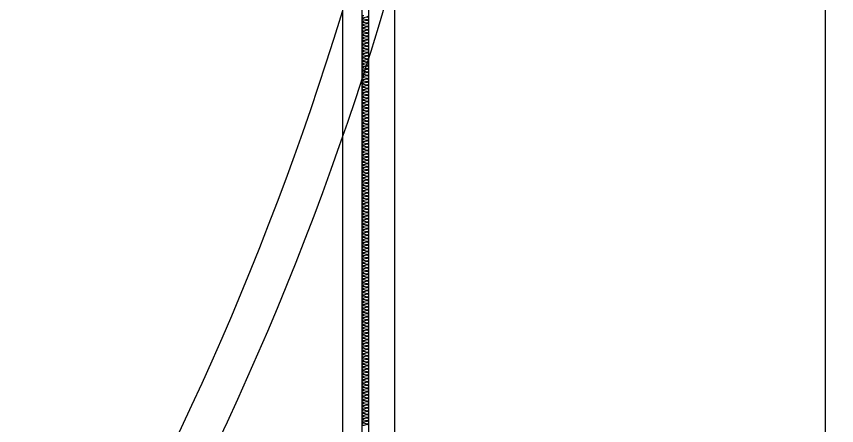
# Model space of a CAD drawing. Header units: millimetres. Extents: x -26983 to 60590, y 825 to 42375.
# Drawn here: x 56385.7 to 56508.7, y 18180.2 to 18241.6 of the extents above; entities that cross this region are included whole.
import ezdxf

# ---------------------------------------------------------------- set-up
doc = ezdxf.new("R2010")
doc.units = ezdxf.units.MM
doc.header["$LTSCALE"] = 100
doc.header["$MEASUREMENT"] = 0
doc.layers.get('0').update_dxf_attribs({"linetype": 'CONTINUOUS'})
doc.layers.add('ELE9', color=9, linetype='CONTINUOUS')

# ---------------------------------------------------------------- blocks, each defined once
blk = doc.blocks.new('B2FF')
at = {"layer": 'ELE9', "color": 253, "ltscale": 0.1}
for p, q in [((37170624.7158264, 586146.474485809), (37170624.7158264, 593846.337561575)), ((37170824.7158264, 586146.474485809), (37170824.7158264, 593846.337561575))]:
    blk.add_line(p, q, dxfattribs=at)
for points in [[(37174174.71605586, 643646.337561575), (37148224.71605586, 643646.3375615748, 0.414213562373095), (37124724.71605586, 620146.3375615748), (37124724.71605586, 600146.351356952, 1.000000293518902), (37171724.71605586, 600146.3375615678), (37171724.71605586, 624896.337561575), (37174174.71605586, 624896.337561575)], [(37174174.71605586, 643346.337561575), (37148224.71605586, 643346.3375615748, 0.4142135623730951), (37125024.71605586, 620146.3375615748), (37125024.71605586, 600146.3513543415, 1.000000000000161), (37171424.71605587, 600146.3375615678), (37171424.71605586, 625196.337561575), (37174174.71605586, 625196.337561575)]]:
    blk.add_lwpolyline(points, format="xyb", dxfattribs=at)
blk.add_lwpolyline([(37174124.71605586, 629446.337561575), (37174124.71605586, 577396.3363042756), (37183924.71605586, 577396.3363042756)], dxfattribs=at)
at = {"layer": 'ELE9', "color": 253, "ltscale": 10000}
for points in [[(37150157.71314518, 590962.1513036757, -0.0218394365548823), (37149174.71605586, 590836.165149153), (37149174.71605586, 586196.474485809), (37170574.7158264, 586196.4744858085), (37170574.7158264, 597896.3375615748), (37165899.71605586, 597896.3375615748), (37165899.71605586, 601396.3375615748), (37159549.90921094, 601396.3375615748, -0.02748170942767342), (37159399.32758119, 600158.7366816746, -0.02748170942767342)], [(37170624.7158264, 590221.4744858085, 0.5248556560640169), (37170611.1658264, 590230.8244858086), (37170588.2658264, 590224.6244858087, -1.44919786063159), (37170588.2658264, 590243.3244858086), (37170611.1658264, 590237.1244858087, 0.5248556559735102), (37170624.7158264, 590246.4744858085, 0.5248556560640169), (37170611.1658264, 590255.8244858086), (37170588.2658264, 590249.6244858087, -1.44919786063159), (37170588.2658264, 590268.3244858086), (37170611.1658264, 590262.1244858087, 0.5248556559735102), (37170624.7158264, 590271.4744858085, 0.5248556560640169), (37170611.1658264, 590280.8244858086), (37170588.2658264, 590274.6244858087, -1.44919786063159), (37170588.2658264, 590293.3244858086), (37170611.1658264, 590287.1244858087, 0.5248556559735102), (37170624.7158264, 590296.4744858085, 0.5248556560640169), (37170611.1658264, 590305.8244858086), (37170588.2658264, 590299.6244858087, -1.44919786063159), (37170588.2658264, 590318.3244858086), (37170611.1658264, 590312.1244858087, 0.5248556559735102), (37170624.7158264, 590321.4744858085, 0.5248556560640169), (37170611.1658264, 590330.8244858086), (37170588.2658264, 590324.6244858087, -1.44919786063159), (37170588.2658264, 590343.3244858086), (37170611.1658264, 590337.1244858087, 0.5248556559735102), (37170624.7158264, 590346.4744858085, 0.5248556560640169), (37170611.1658264, 590355.8244858086), (37170588.2658264, 590349.6244858087, -1.44919786063159), (37170588.2658264, 590368.3244858086), (37170611.1658264, 590362.1244858087, 0.5248556559735102), (37170624.7158264, 590371.4744858085, 0.5248556560640169), (37170611.1658264, 590380.8244858086), (37170588.2658264, 590374.6244858087, -1.44919786063159), (37170588.2658264, 590393.3244858086), (37170611.1658264, 590387.1244858087, 0.5248556559735102), (37170624.7158264, 590396.4744858085, 0.5248556560640169), (37170611.1658264, 590405.8244858086), (37170588.2658264, 590399.6244858087, -1.44919786063159), (37170588.2658264, 590418.3244858086), (37170611.1658264, 590412.1244858087, 0.5248556559735102), (37170624.7158264, 590421.4744858085, 0.5248556560640169), (37170611.1658264, 590430.8244858086), (37170588.2658264, 590424.6244858087, -1.44919786063159), (37170588.2658264, 590443.3244858086), (37170611.1658264, 590437.1244858087, 0.5248556559735102), (37170624.7158264, 590446.4744858085, 0.5248556560640169), (37170611.1658264, 590455.8244858086), (37170588.2658264, 590449.6244858087, -1.44919786063159), (37170588.2658264, 590468.3244858086), (37170611.1658264, 590462.1244858087, 0.5248556559735102), (37170624.7158264, 590471.4744858085, 0.5248556560640169), (37170611.1658264, 590480.8244858086), (37170588.2658264, 590474.6244858087, -1.44919786063159), (37170588.2658264, 590493.3244858086), (37170611.1658264, 590487.1244858087, 0.5248556559735102), (37170624.7158264, 590496.4744858085, 0.5248556560640169), (37170611.1658264, 590505.8244858086), (37170588.2658264, 590499.6244858087, -1.44919786063159), (37170588.2658264, 590518.3244858086), (37170611.1658264, 590512.1244858087, 0.5248556559735102), (37170624.7158264, 590521.4744858085, 0.5248556560640169), (37170611.1658264, 590530.8244858086), (37170588.2658264, 590524.6244858087, -1.44919786063159), (37170588.2658264, 590543.3244858086), (37170611.1658264, 590537.1244858087, 0.5248556559735102), (37170624.7158264, 590546.4744858085, 0.5248556560640169), (37170611.1658264, 590555.8244858086), (37170588.2658264, 590549.6244858087, -1.44919786063159), (37170588.2658264, 590568.3244858086), (37170611.1658264, 590562.1244858087, 0.5248556559735102), (37170624.7158264, 590571.4744858085, 0.5248556560640169), (37170611.1658264, 590580.8244858086), (37170588.2658264, 590574.6244858087, -1.44919786063159), (37170588.2658264, 590593.3244858086), (37170611.1658264, 590587.1244858087, 0.5248556559735102), (37170624.7158264, 590596.4744858085, 0.5248556560640169), (37170611.1658264, 590605.8244858086), (37170588.2658264, 590599.6244858087, -1.44919786063159), (37170588.2658264, 590618.3244858086), (37170611.1658264, 590612.1244858087, 0.5248556559735102), (37170624.7158264, 590621.4744858085, 0.5248556560640169), (37170611.1658264, 590630.8244858086), (37170588.2658264, 590624.6244858087, -1.44919786063159), (37170588.2658264, 590643.3244858086), (37170611.1658264, 590637.1244858087, 0.5248556559735102), (37170624.7158264, 590646.4744858085, 0.5248556560640169), (37170611.1658264, 590655.8244858086), (37170588.2658264, 590649.6244858087, -1.44919786063159), (37170588.2658264, 590668.3244858086), (37170611.1658264, 590662.1244858087, 0.5248556559735102), (37170624.7158264, 590671.4744858085, 0.5248556560640169), (37170611.1658264, 590680.8244858086), (37170588.2658264, 590674.6244858087, -1.44919786063159), (37170588.2658264, 590693.3244858086), (37170611.1658264, 590687.1244858087, 0.5248556559735102), (37170624.7158264, 590696.4744858085, 0.5248556560640169), (37170611.1658264, 590705.8244858086), (37170588.2658264, 590699.6244858087, -1.44919786063159), (37170588.2658264, 590718.3244858086), (37170611.1658264, 590712.1244858087, 0.5248556559735102), (37170624.7158264, 590721.4744858085, 0.5248556560640169), (37170611.1658264, 590730.8244858086), (37170588.2658264, 590724.6244858087, -1.44919786063159), (37170588.2658264, 590743.3244858086), (37170611.1658264, 590737.1244858087, 0.5248556559735102), (37170624.7158264, 590746.4744858085, 0.5248556560640169), (37170611.1658264, 590755.8244858086), (37170588.2658264, 590749.6244858087, -1.44919786063159), (37170588.2658264, 590768.3244858086), (37170611.1658264, 590762.1244858087, 0.5248556559735102), (37170624.7158264, 590771.4744858085, 0.5248556560640169), (37170611.1658264, 590780.8244858086), (37170588.2658264, 590774.6244858087, -1.44919786063159), (37170588.2658264, 590793.3244858086), (37170611.1658264, 590787.1244858087, 0.5248556559735102), (37170624.7158264, 590796.4744858085, 0.5248556560640169), (37170611.1658264, 590805.8244858086), (37170588.2658264, 590799.6244858087, -1.44919786063159), (37170588.2658264, 590818.3244858086), (37170611.1658264, 590812.1244858087, 0.5248556559735102), (37170624.7158264, 590821.4744858085, 0.5248556560640169), (37170611.1658264, 590830.8244858086), (37170588.2658264, 590824.6244858087, -1.44919786063159), (37170588.2658264, 590843.3244858086), (37170611.1658264, 590837.1244858087, 0.5248556559735102), (37170624.7158264, 590846.4744858085, 0.5248556560640169), (37170611.1658264, 590855.8244858086), (37170588.2658264, 590849.6244858087, -1.44919786063159), (37170588.2658264, 590868.3244858086), (37170611.1658264, 590862.1244858087, 0.5248556559735102), (37170624.7158264, 590871.4744858085, 0.5248556560640169), (37170611.1658264, 590880.8244858086), (37170588.2658264, 590874.6244858087, -1.44919786063159), (37170588.2658264, 590893.3244858086), (37170611.1658264, 590887.1244858087, 0.5248556559735102), (37170624.7158264, 590896.4744858085, 0.5248556560640169), (37170611.1658264, 590905.8244858086), (37170588.2658264, 590899.6244858087, -1.44919786063159), (37170588.2658264, 590918.3244858086), (37170611.1658264, 590912.1244858087, 0.5248556559735102), (37170624.7158264, 590921.4744858085, 0.5248556560640169), (37170611.1658264, 590930.8244858086), (37170588.2658264, 590924.6244858087, -1.44919786063159), (37170588.2658264, 590943.3244858086), (37170611.1658264, 590937.1244858087, 0.5248556559735102), (37170624.7158264, 590946.4744858085, 0.5248556560640169), (37170611.1658264, 590955.8244858086), (37170588.2658264, 590949.6244858087, -1.44919786063159), (37170588.2658264, 590968.3244858086), (37170611.1658264, 590962.1244858087, 0.5248556559735102), (37170624.7158264, 590971.4744858085, 0.5248556560640169), (37170611.1658264, 590980.8244858086), (37170588.2658264, 590974.6244858087, -1.44919786063159), (37170588.2658264, 590993.3244858086), (37170611.1658264, 590987.1244858087, 0.5248556559735102), (37170624.7158264, 590996.4744858085, 0.5248556560640169), (37170611.1658264, 591005.8244858086), (37170588.2658264, 590999.6244858087, -1.44919786063159), (37170588.2658264, 591018.3244858086), (37170611.1658264, 591012.1244858087, 0.5248556559735102), (37170624.7158264, 591021.4744858085, 0.5248556560640169), (37170611.1658264, 591030.8244858086), (37170588.2658264, 591024.6244858087, -1.44919786063159), (37170588.2658264, 591043.3244858086), (37170611.1658264, 591037.1244858087, 0.5248556559735102), (37170624.7158264, 591046.4744858085, 0.5248556560640169), (37170611.1658264, 591055.8244858086), (37170588.2658264, 591049.6244858087, -1.44919786063159), (37170588.2658264, 591068.3244858086), (37170611.1658264, 591062.1244858087, 0.5248556559735102), (37170624.7158264, 591071.4744858085, 0.5248556560640169), (37170611.1658264, 591080.8244858086), (37170588.2658264, 591074.6244858087, -1.44919786063159), (37170588.2658264, 591093.3244858086), (37170611.1658264, 591087.1244858087, 0.5248556559735102), (37170624.7158264, 591096.4744858085, 0.5248556560640169), (37170611.1658264, 591105.8244858086), (37170588.2658264, 591099.6244858087, -1.44919786063159), (37170588.2658264, 591118.3244858086), (37170611.1658264, 591112.1244858087, 0.5248556559735102), (37170624.7158264, 591121.4744858085, 0.5248556560640169), (37170611.1658264, 591130.8244858086), (37170588.2658264, 591124.6244858087, -1.44919786063159), (37170588.2658264, 591143.3244858086), (37170611.1658264, 591137.1244858087, 0.5248556559735102), (37170624.7158264, 591146.4744858085, 0.5248556560640169), (37170611.1658264, 591155.8244858086), (37170588.2658264, 591149.6244858087, -1.44919786063159), (37170588.2658264, 591168.3244858086), (37170611.1658264, 591162.1244858087, 0.5248556559735102), (37170624.7158264, 591171.4744858085, 0.5248556560640169), (37170611.1658264, 591180.8244858086), (37170588.2658264, 591174.6244858087, -1.44919786063159), (37170588.2658264, 591193.3244858086), (37170611.1658264, 591187.1244858087, 0.5248556559735102), (37170624.7158264, 591196.4744858085, 0.5248556560640169), (37170611.1658264, 591205.8244858086), (37170588.2658264, 591199.6244858087, -1.44919786063159), (37170588.2658264, 591218.3244858086), (37170611.1658264, 591212.1244858087, 0.5248556559735102), (37170624.7158264, 591221.4744858085, 0.5248556560640169), (37170611.1658264, 591230.8244858086), (37170588.2658264, 591224.6244858087, -1.44919786063159), (37170588.2658264, 591243.3244858086), (37170611.1658264, 591237.1244858087, 0.5248556559735102), (37170624.7158264, 591246.4744858085, 0.5248556560640169), (37170611.1658264, 591255.8244858086), (37170588.2658264, 591249.6244858087, -1.44919786063159), (37170588.2658264, 591268.3244858086), (37170611.1658264, 591262.1244858087, 0.5248556559735102), (37170624.7158264, 591271.4744858085, 0.5248556560640169), (37170611.1658264, 591280.8244858086), (37170588.2658264, 591274.6244858087, -1.44919786063159), (37170588.2658264, 591293.3244858086), (37170611.1658264, 591287.1244858087, 0.5248556559735102), (37170624.7158264, 591296.4744858085, 0.5248556560640169), (37170611.1658264, 591305.8244858086), (37170588.2658264, 591299.6244858087, -1.44919786063159), (37170588.2658264, 591318.3244858086), (37170611.1658264, 591312.1244858087, 0.5248556559735102), (37170624.7158264, 591321.4744858085, 0.5248556560640169), (37170611.1658264, 591330.8244858086), (37170588.2658264, 591324.6244858087, -1.44919786063159), (37170588.2658264, 591343.3244858086), (37170611.1658264, 591337.1244858087, 0.5248556559735102), (37170624.7158264, 591346.4744858085, 0.5248556560640169), (37170611.1658264, 591355.8244858086), (37170588.2658264, 591349.6244858087, -1.44919786063159), (37170588.2658264, 591368.3244858086), (37170611.1658264, 591362.1244858087, 0.5248556559735102), (37170624.7158264, 591371.4744858085, 0.5248556560640169), (37170611.1658264, 591380.8244858086), (37170588.2658264, 591374.6244858087, -1.44919786063159), (37170588.2658264, 591393.3244858086), (37170611.1658264, 591387.1244858087, 0.5248556559735102), (37170624.7158264, 591396.4744858085, 0.5248556560640169), (37170611.1658264, 591405.8244858086), (37170588.2658264, 591399.6244858087, -1.44919786063159), (37170588.2658264, 591418.3244858086), (37170611.1658264, 591412.1244858087, 0.5248556559735102), (37170624.7158264, 591421.4744858085, 0.5248556560640169), (37170611.1658264, 591430.8244858086), (37170588.2658264, 591424.6244858087, -1.44919786063159), (37170588.2658264, 591443.3244858086), (37170611.1658264, 591437.1244858087, 0.5248556559735102), (37170624.7158264, 591446.4744858085, 0.5248556560640169), (37170611.1658264, 591455.8244858086), (37170588.2658264, 591449.6244858087, -1.44919786063159), (37170588.2658264, 591468.3244858086), (37170611.1658264, 591462.1244858087, 0.5248556559735102), (37170624.7158264, 591471.4744858085, 0.5248556560640169), (37170611.1658264, 591480.8244858086), (37170588.2658264, 591474.6244858087, -1.44919786063159), (37170588.2658264, 591493.3244858086), (37170611.1658264, 591487.1244858087, 0.5248556559735102), (37170624.7158264, 591496.4744858085, 0.5248556560640169), (37170611.1658264, 591505.8244858086), (37170588.2658264, 591499.6244858087, -1.44919786063159), (37170588.2658264, 591518.3244858086), (37170611.1658264, 591512.1244858087, 0.5248556559735102), (37170624.7158264, 591521.4744858085, 0.5248556560640169), (37170611.1658264, 591530.8244858086), (37170588.2658264, 591524.6244858087, -1.44919786063159), (37170588.2658264, 591543.3244858086), (37170611.1658264, 591537.1244858087, 0.5248556559735102), (37170624.7158264, 591546.4744858085, 0.5248556560640169), (37170611.1658264, 591555.8244858086), (37170588.2658264, 591549.6244858087, -1.44919786063159), (37170588.2658264, 591568.3244858086), (37170611.1658264, 591562.1244858087, 0.5248556559735102), (37170624.7158264, 591571.4744858085, 0.5248556560640169), (37170611.1658264, 591580.8244858086), (37170588.2658264, 591574.6244858087, -1.44919786063159), (37170588.2658264, 591593.3244858086), (37170611.1658264, 591587.1244858087, 0.5248556559735102), (37170624.7158264, 591596.4744858085, 0.5248556560640169), (37170611.1658264, 591605.8244858086), (37170588.2658264, 591599.6244858087, -1.44919786063159), (37170588.2658264, 591618.3244858086), (37170611.1658264, 591612.1244858087, 0.5248556559735102), (37170624.7158264, 591621.4744858085, 0.5248556560640169), (37170611.1658264, 591630.8244858086), (37170588.2658264, 591624.6244858087, -1.44919786063159), (37170588.2658264, 591643.3244858086), (37170611.1658264, 591637.1244858087, 0.5248556559735102), (37170624.7158264, 591646.4744858085, 0.5248556560640169), (37170611.1658264, 591655.8244858086), (37170588.2658264, 591649.6244858087, -1.44919786063159), (37170588.2658264, 591668.3244858086), (37170611.1658264, 591662.1244858087, 0.5248556559735102), (37170624.7158264, 591671.4744858085, 0.5248556560640169), (37170611.1658264, 591680.8244858086), (37170588.2658264, 591674.6244858087, -1.44919786063159), (37170588.2658264, 591693.3244858086), (37170611.1658264, 591687.1244858087, 0.5248556559735102), (37170624.7158264, 591696.4744858085, 0.5248556560640169), (37170611.1658264, 591705.8244858086), (37170588.2658264, 591699.6244858087, -1.44919786063159), (37170588.2658264, 591718.3244858086), (37170611.1658264, 591712.1244858087, 0.5248556559735102), (37170624.7158264, 591721.4744858085, 0.5248556560640169), (37170611.1658264, 591730.8244858086), (37170588.2658264, 591724.6244858087, -1.44919786063159), (37170588.2658264, 591743.3244858086), (37170611.1658264, 591737.1244858087, 0.5248556559735102), (37170624.7158264, 591746.4744858085, 0.5248556560640169), (37170611.1658264, 591755.8244858086), (37170588.2658264, 591749.6244858087, -1.44919786063159), (37170588.2658264, 591768.3244858086), (37170611.1658264, 591762.1244858087, 0.5248556559735102), (37170624.7158264, 591771.4744858085, 0.5248556560640169), (37170611.1658264, 591780.8244858086), (37170588.2658264, 591774.6244858087, -1.44919786063159), (37170588.2658264, 591793.3244858086), (37170611.1658264, 591787.1244858087, 0.5248556559735102), (37170624.7158264, 591796.4744858085, 0.5248556560640169), (37170611.1658264, 591805.8244858086), (37170588.2658264, 591799.6244858087, -1.44919786063159), (37170588.2658264, 591818.3244858086), (37170611.1658264, 591812.1244858087, 0.5248556559735102), (37170624.7158264, 591821.4744858085, 0.5248556560640169), (37170611.1658264, 591830.8244858086), (37170588.2658264, 591824.6244858087, -1.44919786063159), (37170588.2658264, 591843.3244858086), (37170611.1658264, 591837.1244858087, 0.5248556559735102), (37170624.7158264, 591846.4744858085, 0.5248556560640169), (37170611.1658264, 591855.8244858086), (37170588.2658264, 591849.6244858087, -1.44919786063159), (37170588.2658264, 591868.3244858086), (37170611.1658264, 591862.1244858087, 0.5248556559735102), (37170624.7158264, 591871.4744858085, 0.5248556560640169), (37170611.1658264, 591880.8244858086), (37170588.2658264, 591874.6244858087, -1.44919786063159), (37170588.2658264, 591893.3244858086), (37170611.1658264, 591887.1244858087, 0.5248556559735102), (37170624.7158264, 591896.4744858085, 0.5248556560640169), (37170611.1658264, 591905.8244858086), (37170588.2658264, 591899.6244858087, -1.44919786063159), (37170588.2658264, 591918.3244858086), (37170611.1658264, 591912.1244858087, 0.5248556559735102), (37170624.7158264, 591921.4744858085, 0.5248556560640169), (37170611.1658264, 591930.8244858086), (37170588.2658264, 591924.6244858087, -1.44919786063159), (37170588.2658264, 591943.3244858086), (37170611.1658264, 591937.1244858087, 0.5248556559735102), (37170624.7158264, 591946.4744858085, 0.5248556560640169), (37170611.1658264, 591955.8244858086), (37170588.2658264, 591949.6244858087, -1.44919786063159), (37170588.2658264, 591968.3244858086), (37170611.1658264, 591962.1244858087, 0.5248556559735102), (37170624.7158264, 591971.4744858085, 0.5248556560640169), (37170611.1658264, 591980.8244858086), (37170588.2658264, 591974.6244858087, -1.44919786063159), (37170588.2658264, 591993.3244858086), (37170611.1658264, 591987.1244858087, 0.5248556559735102), (37170624.7158264, 591996.4744858085, 0.5248556560640169), (37170611.1658264, 592005.8244858086), (37170588.2658264, 591999.6244858087, -1.44919786063159), (37170588.2658264, 592018.3244858086), (37170611.1658264, 592012.1244858087, 0.5248556559735102), (37170624.7158264, 592021.4744858085, 0.5248556560640169), (37170611.1658264, 592030.8244858086), (37170588.2658264, 592024.6244858087, -1.44919786063159), (37170588.2658264, 592043.3244858086), (37170611.1658264, 592037.1244858087, 0.5248556559735102), (37170624.7158264, 592046.4744858085, 0.5248556560640169), (37170611.1658264, 592055.8244858086), (37170588.2658264, 592049.6244858087, -1.44919786063159), (37170588.2658264, 592068.3244858086), (37170611.1658264, 592062.1244858087, 0.5248556559735102), (37170624.7158264, 592071.4744858085, 0.5248556560640169), (37170611.1658264, 592080.8244858086), (37170588.2658264, 592074.6244858087, -1.44919786063159), (37170588.2658264, 592093.3244858086), (37170611.1658264, 592087.1244858087, 0.5248556559735102), (37170624.7158264, 592096.4744858085, 0.5248556560640169), (37170611.1658264, 592105.8244858086), (37170588.2658264, 592099.6244858087, -1.44919786063159), (37170588.2658264, 592118.3244858086), (37170611.1658264, 592112.1244858087, 0.5248556559735102), (37170624.7158264, 592121.4744858085, 0.5248556560640169), (37170611.1658264, 592130.8244858086), (37170588.2658264, 592124.6244858087, -1.44919786063159), (37170588.2658264, 592143.3244858086), (37170611.1658264, 592137.1244858087, 0.5248556559735102), (37170624.7158264, 592146.4744858085, 0.5248556560640169), (37170611.1658264, 592155.8244858086), (37170588.2658264, 592149.6244858087, -1.44919786063159), (37170588.2658264, 592168.3244858086), (37170611.1658264, 592162.1244858087, 0.5248556559735102), (37170624.7158264, 592171.4744858085, 0.5248556560640169), (37170611.1658264, 592180.8244858086), (37170588.2658264, 592174.6244858087, -1.44919786063159), (37170588.2658264, 592193.3244858086), (37170611.1658264, 592187.1244858087, 0.5248556559735102), (37170624.7158264, 592196.4744858085, 0.5248556560640169), (37170611.1658264, 592205.8244858086), (37170588.2658264, 592199.6244858087, -1.44919786063159), (37170588.2658264, 592218.3244858086), (37170611.1658264, 592212.1244858087, 0.5248556559735102), (37170624.7158264, 592221.4744858085, 0.5248556560640169), (37170611.1658264, 592230.8244858086), (37170588.2658264, 592224.6244858087, -1.44919786063159), (37170588.2658264, 592243.3244858086), (37170611.1658264, 592237.1244858087, 0.5248556559735102), (37170624.7158264, 592246.4744858085, 0.5248556560640169), (37170611.1658264, 592255.8244858086), (37170588.2658264, 592249.6244858087, -1.44919786063159), (37170588.2658264, 592268.3244858086), (37170611.1658264, 592262.1244858087, 0.5248556559735102), (37170624.7158264, 592271.4744858085, 0.5248556560640169), (37170611.1658264, 592280.8244858086), (37170588.2658264, 592274.6244858087, -1.44919786063159), (37170588.2658264, 592293.3244858086), (37170611.1658264, 592287.1244858087, 0.5248556559735102), (37170624.7158264, 592296.4744858085, 0.5248556560640169), (37170611.1658264, 592305.8244858086), (37170588.2658264, 592299.6244858087, -1.44919786063159), (37170588.2658264, 592318.3244858086), (37170611.1658264, 592312.1244858087, 0.5248556559735102), (37170624.7158264, 592321.4744858085, 0.5248556560640169), (37170611.1658264, 592330.8244858086), (37170588.2658264, 592324.6244858087, -1.44919786063159), (37170588.2658264, 592343.3244858086), (37170611.1658264, 592337.1244858087, 0.5248556559735102), (37170624.7158264, 592346.4744858085, 0.5248556560640169), (37170611.1658264, 592355.8244858086), (37170588.2658264, 592349.6244858087, -1.44919786063159), (37170588.2658264, 592368.3244858086), (37170611.1658264, 592362.1244858087, 0.5248556559735102), (37170624.7158264, 592371.4744858085, 0.5248556560640169), (37170611.1658264, 592380.8244858086), (37170588.2658264, 592374.6244858087, -1.44919786063159), (37170588.2658264, 592393.3244858086), (37170611.1658264, 592387.1244858087, 0.5248556559735102), (37170624.7158264, 592396.4744858085, 0.5248556560640169), (37170611.1658264, 592405.8244858086), (37170588.2658264, 592399.6244858087, -1.44919786063159), (37170588.2658264, 592418.3244858086), (37170611.1658264, 592412.1244858087, 0.5248556559735102), (37170624.7158264, 592421.4744858085, 0.5248556560640169), (37170611.1658264, 592430.8244858086), (37170588.2658264, 592424.6244858087, -1.44919786063159), (37170588.2658264, 592443.3244858086), (37170611.1658264, 592437.1244858087, 0.5248556559735102), (37170624.7158264, 592446.4744858085, 0.5248556560640169), (37170611.1658264, 592455.8244858086), (37170588.2658264, 592449.6244858087, -1.44919786063159), (37170588.2658264, 592468.3244858086), (37170611.1658264, 592462.1244858087, 0.5248556559735102), (37170624.7158264, 592471.4744858085, 0.5248556560640169), (37170611.1658264, 592480.8244858086), (37170588.2658264, 592474.6244858087, -1.44919786063159), (37170588.2658264, 592493.3244858086), (37170611.1658264, 592487.1244858087, 0.5248556559735102), (37170624.7158264, 592496.4744858085, 0.5248556560640169), (37170611.1658264, 592505.8244858086), (37170588.2658264, 592499.6244858087, -1.44919786063159), (37170588.2658264, 592518.3244858086), (37170611.1658264, 592512.1244858087, 0.5248556559735102), (37170624.7158264, 592521.4744858085, 0.5248556560640169), (37170611.1658264, 592530.8244858086), (37170588.2658264, 592524.6244858087, -1.44919786063159), (37170588.2658264, 592543.3244858086), (37170611.1658264, 592537.1244858087, 0.5248556559735102), (37170624.7158264, 592546.4744858085, 0.5248556560640169), (37170611.1658264, 592555.8244858086), (37170588.2658264, 592549.6244858087, -1.44919786063159), (37170588.2658264, 592568.3244858086), (37170611.1658264, 592562.1244858087, 0.5248556559735102), (37170624.7158264, 592571.4744858085, 0.5248556560640169), (37170611.1658264, 592580.8244858086), (37170588.2658264, 592574.6244858087, -1.44919786063159), (37170588.2658264, 592593.3244858086), (37170611.1658264, 592587.1244858087, 0.5248556559735102), (37170624.7158264, 592596.4744858085, 0.5248556560640169), (37170611.1658264, 592605.8244858086), (37170588.2658264, 592599.6244858087, -1.44919786063159), (37170588.2658264, 592618.3244858086), (37170611.1658264, 592612.1244858087, 0.5248556559735102), (37170624.7158264, 592621.4744858085, 0.5248556560640169), (37170611.1658264, 592630.8244858086), (37170588.2658264, 592624.6244858087, -1.44919786063159), (37170588.2658264, 592643.3244858086), (37170611.1658264, 592637.1244858087, 0.5248556559735102), (37170624.7158264, 592646.4744858085, 0.5248556560640169), (37170611.1658264, 592655.8244858086), (37170588.2658264, 592649.6244858087, -1.44919786063159), (37170588.2658264, 592668.3244858086), (37170611.1658264, 592662.1244858087, 0.5248556559735102), (37170624.7158264, 592671.4744858085, 0.5248556560640169), (37170611.1658264, 592680.8244858086), (37170588.2658264, 592674.6244858087, -1.44919786063159), (37170588.2658264, 592693.3244858086), (37170611.1658264, 592687.1244858087, 0.5248556559735102), (37170624.7158264, 592696.4744858085, 0.5248556560640169), (37170611.1658264, 592705.8244858086), (37170588.2658264, 592699.6244858087, -1.44919786063159), (37170588.2658264, 592718.3244858086), (37170611.1658264, 592712.1244858087, 0.5248556559735102), (37170624.7158264, 592721.4744858085, 0.5248556560640169), (37170611.1658264, 592730.8244858086), (37170588.2658264, 592724.6244858087, -1.44919786063159), (37170588.2658264, 592743.3244858086), (37170611.1658264, 592737.1244858087, 0.5248556559735102), (37170624.7158264, 592746.4744858085, 0.5248556560640169), (37170611.1658264, 592755.8244858086), (37170588.2658264, 592749.6244858087, -1.44919786063159), (37170588.2658264, 592768.3244858086), (37170611.1658264, 592762.1244858087, 0.5248556559735102), (37170624.7158264, 592771.4744858085, 0.5248556560640169), (37170611.1658264, 592780.8244858086), (37170588.2658264, 592774.6244858087, -1.44919786063159), (37170588.2658264, 592793.3244858086), (37170611.1658264, 592787.1244858087, 0.5248556559735102), (37170624.7158264, 592796.4744858085, 0.5248556560640169), (37170611.1658264, 592805.8244858086), (37170588.2658264, 592799.6244858087, -1.44919786063159), (37170588.2658264, 592818.3244858086), (37170611.1658264, 592812.1244858087, 0.5248556559735102), (37170624.7158264, 592821.4744858085, 0.5248556560640169), (37170611.1658264, 592830.8244858086), (37170588.2658264, 592824.6244858087, -1.44919786063159), (37170588.2658264, 592843.3244858086), (37170611.1658264, 592837.1244858087, 0.5248556559735102), (37170624.7158264, 592846.4744858085, 0.5248556560640169), (37170611.1658264, 592855.8244858086), (37170588.2658264, 592849.6244858087, -1.44919786063159), (37170588.2658264, 592868.3244858086), (37170611.1658264, 592862.1244858087, 0.5248556559735102), (37170624.7158264, 592871.4744858085, 0.5248556560640169), (37170611.1658264, 592880.8244858086), (37170588.2658264, 592874.6244858087, -1.44919786063159), (37170588.2658264, 592893.3244858086), (37170611.1658264, 592887.1244858087, 0.5248556559735102), (37170624.7158264, 592896.4744858085, 0.5248556560640169), (37170611.1658264, 592905.8244858086), (37170588.2658264, 592899.6244858087, -1.44919786063159), (37170588.2658264, 592918.3244858086), (37170611.1658264, 592912.1244858087, 0.5248556559735102), (37170624.7158264, 592921.4744858085, 0.5248556560640169), (37170611.1658264, 592930.8244858086), (37170588.2658264, 592924.6244858087, -1.44919786063159), (37170588.2658264, 592943.3244858086), (37170611.1658264, 592937.1244858087, 0.5248556559735102), (37170624.7158264, 592946.4744858085, 0.5248556560640169), (37170611.1658264, 592955.8244858086), (37170588.2658264, 592949.6244858087, -1.44919786063159), (37170588.2658264, 592968.3244858086), (37170611.1658264, 592962.1244858087, 0.5248556559735102), (37170624.7158264, 592971.4744858085, 0.5248556560640169), (37170611.1658264, 592980.8244858086), (37170588.2658264, 592974.6244858087, -1.44919786063159), (37170588.2658264, 592993.3244858086), (37170611.1658264, 592987.1244858087, 0.5248556559735102), (37170624.7158264, 592996.4744858085, 0.5248556560640169), (37170611.1658264, 593005.8244858086), (37170588.2658264, 592999.6244858087, -1.44919786063159), (37170588.2658264, 593018.3244858086), (37170611.1658264, 593012.1244858087, 0.5248556559735102), (37170624.7158264, 593021.4744858085, 0.5248556560640169), (37170611.1658264, 593030.8244858086), (37170588.2658264, 593024.6244858087, -1.44919786063159), (37170588.2658264, 593043.3244858086), (37170611.1658264, 593037.1244858087, 0.5248556559735102), (37170624.7158264, 593046.4744858085, 0.5248556560640169), (37170611.1658264, 593055.8244858086), (37170588.2658264, 593049.6244858087, -1.44919786063159), (37170588.2658264, 593068.3244858086), (37170611.1658264, 593062.1244858087, 0.5248556559735102), (37170624.7158264, 593071.4744858085, 0.5248556560640169), (37170611.1658264, 593080.8244858086), (37170588.2658264, 593074.6244858087, -1.44919786063159), (37170588.2658264, 593093.3244858086), (37170611.1658264, 593087.1244858087, 0.5248556559735102), (37170624.7158264, 593096.4744858085, 0.5248556560640169), (37170611.1658264, 593105.8244858086), (37170588.2658264, 593099.6244858087, -1.44919786063159), (37170588.2658264, 593118.3244858086), (37170611.1658264, 593112.1244858087, 0.5248556559735102), (37170624.7158264, 593121.4744858085, 0.5248556560640169), (37170611.1658264, 593130.8244858086), (37170588.2658264, 593124.6244858087, -1.44919786063159), (37170588.2658264, 593143.3244858086), (37170611.1658264, 593137.1244858087, 0.5248556559735102), (37170624.7158264, 593146.4744858085, 0.5248556560640169), (37170611.1658264, 593155.8244858086), (37170588.2658264, 593149.6244858087, -1.44919786063159), (37170588.2658264, 593168.3244858086), (37170611.1658264, 593162.1244858087, 0.5248556559735102), (37170624.7158264, 593171.4744858085, 0.5248556560640169), (37170611.1658264, 593180.8244858086), (37170588.2658264, 593174.6244858087, -1.44919786063159), (37170588.2658264, 593193.3244858086), (37170611.1658264, 593187.1244858087, 0.5248556559735102), (37170624.7158264, 593196.4744858085, 0.5248556560640169), (37170611.1658264, 593205.8244858086), (37170588.2658264, 593199.6244858087, -1.44919786063159), (37170588.2658264, 593218.3244858086), (37170611.1658264, 593212.1244858087, 0.5248556559735102), (37170624.7158264, 593221.4744858085, 0.5248556560640169), (37170611.1658264, 593230.8244858086), (37170588.2658264, 593224.6244858087, -1.44919786063159), (37170588.2658264, 593243.3244858086), (37170611.1658264, 593237.1244858087, 0.5248556559735102), (37170624.7158264, 593246.4744858085, 0.5248556560640169), (37170611.1658264, 593255.8244858086), (37170588.2658264, 593249.6244858087, -1.44919786063159), (37170588.2658264, 593268.3244858086), (37170611.1658264, 593262.1244858087, 0.5248556559735102), (37170624.7158264, 593271.4744858085, 0.5248556560640169), (37170611.1658264, 593280.8244858086), (37170588.2658264, 593274.6244858087, -1.44919786063159), (37170588.2658264, 593293.3244858086), (37170611.1658264, 593287.1244858087, 0.5248556559735102), (37170624.7158264, 593296.4744858085, 0.5248556560640169), (37170611.1658264, 593305.8244858086), (37170588.2658264, 593299.6244858087, -1.44919786063159), (37170588.2658264, 593318.3244858086), (37170611.1658264, 593312.1244858087, 0.5248556559735102), (37170624.7158264, 593321.4744858085, 0.5248556560640169), (37170611.1658264, 593330.8244858086), (37170588.2658264, 593324.6244858087, -1.44919786063159), (37170588.2658264, 593343.3244858086), (37170611.1658264, 593337.1244858087, 0.5248556559735102), (37170624.7158264, 593346.4744858085, 0.5248556560640169), (37170611.1658264, 593355.8244858086), (37170588.2658264, 593349.6244858087, -1.44919786063159), (37170588.2658264, 593368.3244858086)], [(37170611.1658264, 593362.1244858087, 0.5248556559735102), (37170624.7158264, 593371.4744858085, 0.5248556560640169)]]:
    blk.add_lwpolyline(points, format="xyb", dxfattribs=at)
at = {"layer": 'ELE9', "color": 253, "ltscale": 0.1}
blk.add_lwpolyline([(37160220.4665789, 601246.337561575), (37165749.71605586, 601246.337561575), (37165749.71605586, 597746.337561575), (37170424.7158264, 597746.337561575), (37170424.7158264, 586346.4744858088), (37149324.71605586, 586346.474485809), (37149324.71605586, 590167.2712119089, 0.3662585556276174)], format="xyb", close=True, dxfattribs=at)

msp = doc.modelspace()

# ---------------------------------------------------------------- block references
at = {"xscale": 0.01956471256889679, "yscale": 0.01956471256889679, "zscale": 0.01956471256889679}
msp.add_blockref('B2FF', (-670794.0734826884, 6632.608222576702), dxfattribs=at)

doc.saveas('drawing.dxf')
